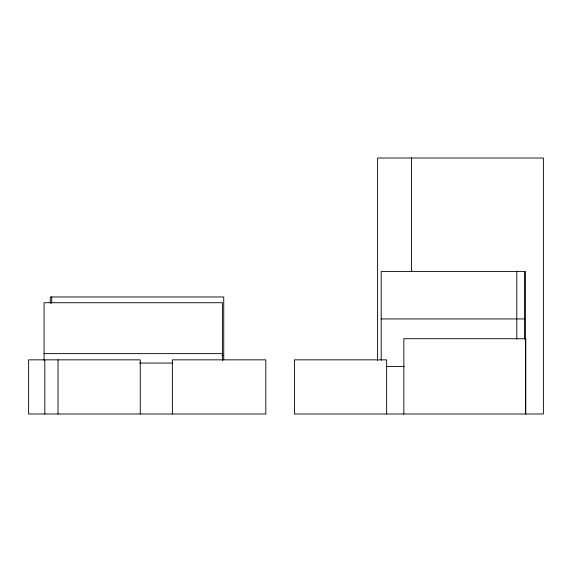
<?xml version="1.0" encoding="UTF-8"?>
<svg xmlns="http://www.w3.org/2000/svg" width="572" height="572" viewBox="0 0 572 572"><rect width="100%" height="100%" fill="white"/><g stroke="black" fill="none" stroke-linecap="round" stroke-linejoin="round"><path stroke-width="0.86" d="M381.209 318.933L524.531 318.933M44.065 353.639L222.472 353.639M221.965 355.477L223.745 355.477M139.511 363.063L172.515 363.063M386.558 366.459L404.397 366.459M525.804 413.992L525.804 338.724L403.846 338.724L403.846 413.992M525.411 413.992L525.411 271.407L381.209 271.407L381.209 360.303M524.531 271.407L524.531 339.175M516.781 271.407L516.781 339.175M411.461 158.008L411.461 271.285M386.636 413.992L386.636 359.845L294.43 359.845L294.43 413.992L543.4 413.992L543.4 158.008L377.599 158.008L377.599 360.474M223.745 359.91L223.745 296.968L50.307 296.968L50.307 303.174M222.472 360.496L222.472 302.717L44.065 302.717L44.065 360.496M172.365 413.992L172.365 359.845L265.816 359.845L265.816 413.992L28.6 413.992L28.6 359.845L140.262 359.845L140.262 413.992M58.029 359.845L58.029 413.992M51.709 296.968L51.709 303.174M44.809 359.845L44.809 413.992"/></g></svg>
